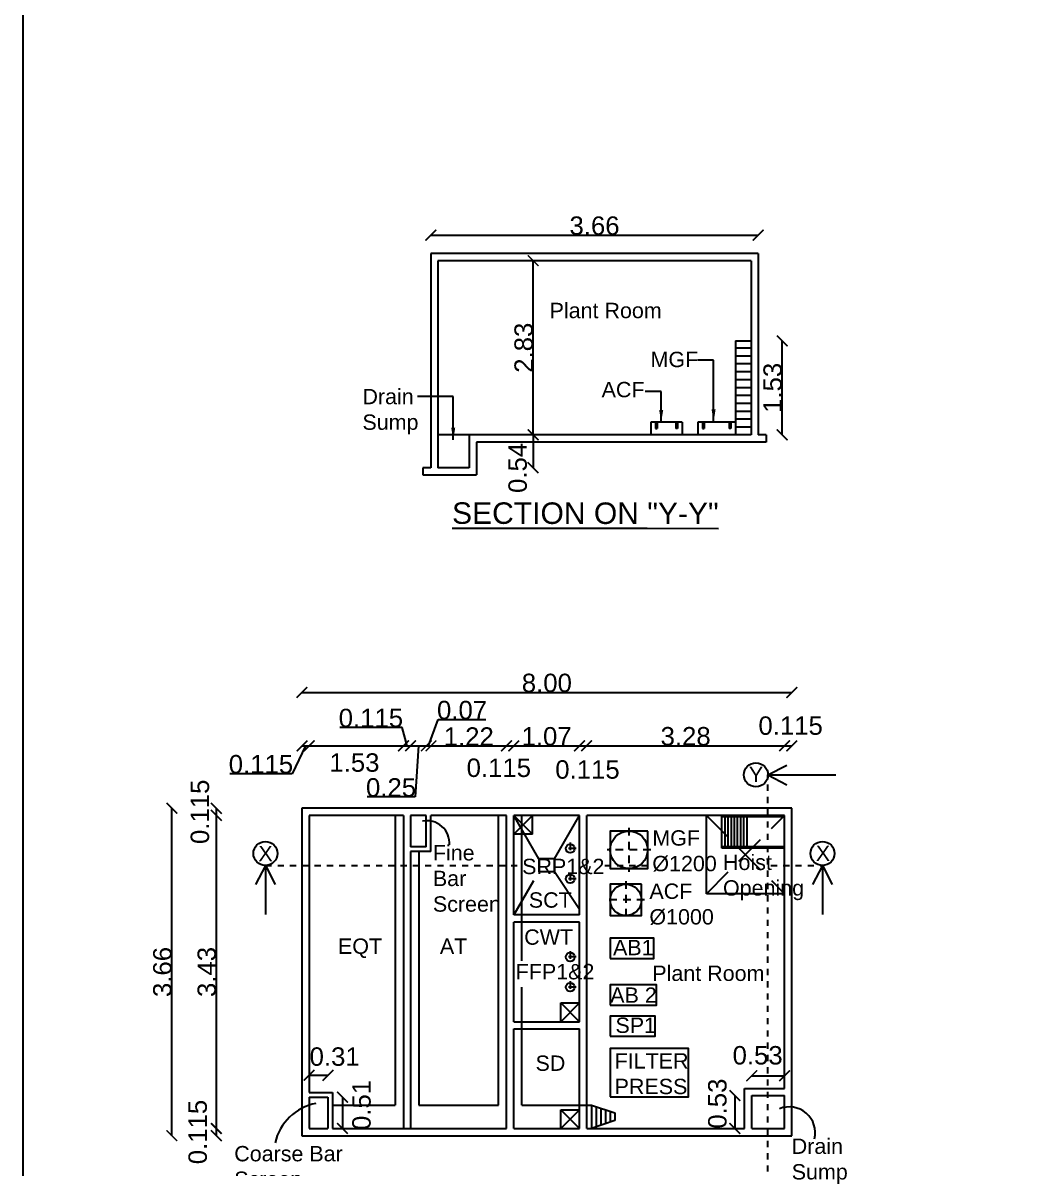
# Model space of a CAD drawing. Header units: metres. Extents: x 145568 to 146222, y 212280 to 212437.
# Drawn here: x 145953.34 to 145969.62, y 212365.15 to 212383.79 of the extents above; entities that cross this region are included whole.
import ezdxf

# ---------------------------------------------------------------- set-up
doc = ezdxf.new("R2010")
doc.units = ezdxf.units.M
doc.linetypes.add('HIDDEN', pattern=[0.375, 0.25, -0.125])
doc.linetypes.add('HIDDENX2', pattern=[0.75, 0.5, -0.25])
doc.styles.get("Standard").update_dxf_attribs({"font": 'arial.ttf'})
doc.dimstyles.new('Scale-100 Metre', dxfattribs={"dimtxt": 0.3, "dimasz": 0.175, "dimexe": 0.125, "dimexo": 0.0625, "dimgap": 0, "dimtad": 1, "dimzin": 3, "dimdsep": 46, "dimtxsty": 'Standard', "dimblk": 'ARCHTICK', "dimcen": -0.09, "dimse1": 1, "dimse2": 1, "dimclrd": 3, "dimclrt": 7, "dimadec": 0, "dimazin": 0, "dimtfac": 0.65, "dimtofl": 0, "dimtmove": 0, "dimatfit": 3, "dimfxl": 0, "dimtzin": 0, "dimlwd": -1, "dimarcsym": 0})

# ---------------------------------------------------------------- blocks, each defined once
blk = doc.blocks.new('_ArchTick')
at = {"color": 0, "linetype": 'ByBlock', "const_width": 0.15}
blk.add_lwpolyline([(-0.5, -0.5), (0.5, 0.5)], dxfattribs=at)
blk = doc.blocks.new('*D112')
at = {"color": 3, "linetype": 'Continuous'}
blk.add_line((145965.697, 212377.082), (145965.697, 212378.61), dxfattribs=at)
at = {"layer": 'Defpoints', "color": 0, "linetype": 'Continuous'}
for p in [(145965.062, 212378.61, -0.047), (145965.697, 212378.61), (145965.036, 212377.082, -0.047)]:
    blk.add_point(p, dxfattribs=at)
at = {"color": 3, "linetype": 'Continuous', "xscale": 0.175, "yscale": 0.175, "zscale": 0.175}
for p, rotation in [((145965.697, 212378.61), 90), ((145965.697, 212377.082), 270)]:
    blk.add_blockref('_ArchTick', p, dxfattribs=dict(at, rotation=rotation))
at = {"color": 7, "linetype": 'Continuous', "insert": (145965.543, 212377.846), "char_height": 0.3, "attachment_point": 5, "rotation": 90}
blk.add_mtext('1.53', dxfattribs=at)
blk = doc.blocks.new('*D113')
at = {"color": 3, "linetype": 'Continuous'}
blk.add_line((145961.641, 212377.082), (145961.641, 212376.547), dxfattribs=at)
at = {"layer": 'Defpoints', "color": 0, "linetype": 'Continuous'}
for p in [(145960.758, 212377.082), (145960.094, 212376.547), (145961.641, 212376.547)]:
    blk.add_point(p, dxfattribs=at)
at = {"color": 3, "linetype": 'Continuous', "xscale": 0.175, "yscale": 0.175, "zscale": 0.175}
for p, rotation in [((145961.641, 212377.082), 90), ((145961.641, 212376.547), 270)]:
    blk.add_blockref('_ArchTick', p, dxfattribs=dict(at, rotation=rotation))
at = {"color": 7, "linetype": 'Continuous', "insert": (145961.392, 212376.543), "char_height": 0.3, "attachment_point": 5, "rotation": 90}
blk.add_mtext('0.54', dxfattribs=at)
blk = doc.blocks.new('*D114')
at = {"color": 3, "linetype": 'Continuous'}
blk.add_line((145961.643, 212377.082), (145961.643, 212379.916), dxfattribs=at)
at = {"layer": 'Defpoints', "color": 0, "linetype": 'Continuous'}
for p in [(145961.643, 212379.916), (145961.676, 212379.916), (145961.676, 212377.082)]:
    blk.add_point(p, dxfattribs=at)
at = {"color": 3, "linetype": 'Continuous', "xscale": 0.175, "yscale": 0.175, "zscale": 0.175}
for p, rotation in [((145961.643, 212379.916), 90), ((145961.643, 212377.082), 270)]:
    blk.add_blockref('_ArchTick', p, dxfattribs=dict(at, rotation=rotation))
at = {"color": 7, "linetype": 'Continuous', "insert": (145961.49, 212378.499), "char_height": 0.3, "attachment_point": 5, "rotation": 90}
blk.add_mtext('2.83', dxfattribs=at)
blk = doc.blocks.new('*D115')
at = {"color": 3, "linetype": 'Continuous'}
blk.add_line((145959.977, 212380.331), (145965.307, 212380.331), dxfattribs=at)
at = {"layer": 'Defpoints', "color": 0, "linetype": 'Continuous'}
for p in [(145965.307, 212380.331), (145959.977, 212380.033), (145965.307, 212380.033)]:
    blk.add_point(p, dxfattribs=at)
at = {"color": 3, "linetype": 'Continuous', "xscale": 0.175, "yscale": 0.175, "zscale": 0.175, "rotation": 180}
blk.add_blockref('_ArchTick', (145959.977, 212380.331), dxfattribs=at)
at = {"color": 3, "linetype": 'Continuous', "xscale": 0.175, "yscale": 0.175, "zscale": 0.175}
blk.add_blockref('_ArchTick', (145965.307, 212380.331), dxfattribs=at)
at = {"color": 7, "linetype": 'Continuous', "insert": (145962.642, 212380.484), "char_height": 0.3, "attachment_point": 5}
blk.add_mtext('3.66', dxfattribs=at)
blk = doc.blocks.new('*D116')
at = {"color": 3, "linetype": 'Continuous'}
for p, q in [((145957.939, 212372.019), (145957.719, 212371.565)), ((145957.881, 212372.019), (145957.997, 212372.019)), ((145957.719, 212371.565), (145956.705, 212371.565))]:
    blk.add_line(p, q, dxfattribs=at)
at = {"layer": 'Defpoints', "color": 0, "linetype": 'Continuous'}
for p in [(145957.997, 212372.019), (145957.881, 212371.003), (145957.997, 212370.886)]:
    blk.add_point(p, dxfattribs=at)
at = {"color": 3, "linetype": 'Continuous', "xscale": 0.175, "yscale": 0.175, "zscale": 0.175, "rotation": 180}
blk.add_blockref('_ArchTick', (145957.881, 212372.019), dxfattribs=at)
at = {"color": 3, "linetype": 'Continuous', "xscale": 0.175, "yscale": 0.175, "zscale": 0.175}
blk.add_blockref('_ArchTick', (145957.997, 212372.019), dxfattribs=at)
at = {"color": 7, "linetype": 'Continuous', "insert": (145957.212, 212371.718), "char_height": 0.3, "attachment_point": 5}
blk.add_mtext('0.115', dxfattribs=at)
blk = doc.blocks.new('*D117')
at = {"color": 3, "linetype": 'Continuous'}
blk.add_line((145957.997, 212372.019), (145959.532, 212372.019), dxfattribs=at)
at = {"layer": 'Defpoints', "color": 0, "linetype": 'Continuous'}
for p in [(145959.532, 212372.019), (145957.997, 212370.886), (145959.532, 212370.886)]:
    blk.add_point(p, dxfattribs=at)
at = {"color": 3, "linetype": 'Continuous', "xscale": 0.175, "yscale": 0.175, "zscale": 0.175, "rotation": 180}
blk.add_blockref('_ArchTick', (145957.997, 212372.019), dxfattribs=at)
at = {"color": 3, "linetype": 'Continuous', "xscale": 0.175, "yscale": 0.175, "zscale": 0.175}
blk.add_blockref('_ArchTick', (145959.532, 212372.019), dxfattribs=at)
at = {"color": 7, "linetype": 'Continuous', "insert": (145958.734, 212371.745), "char_height": 0.3, "attachment_point": 5}
blk.add_mtext('1.53', dxfattribs=at)
blk = doc.blocks.new('*D118')
at = {"color": 3, "linetype": 'Continuous'}
for p, q in [((145959.649, 212372.019), (145959.904, 212372.019)), ((145959.776, 212372.019), (145959.72, 212371.187)), ((145959.72, 212371.187), (145958.939, 212371.187))]:
    blk.add_line(p, q, dxfattribs=at)
at = {"layer": 'Defpoints', "color": 0, "linetype": 'Continuous'}
for p in [(145959.904, 212372.019), (145959.649, 212370.886), (145959.904, 212370.886)]:
    blk.add_point(p, dxfattribs=at)
at = {"color": 3, "linetype": 'Continuous', "xscale": 0.175, "yscale": 0.175, "zscale": 0.175, "rotation": 180}
blk.add_blockref('_ArchTick', (145959.649, 212372.019), dxfattribs=at)
at = {"color": 3, "linetype": 'Continuous', "xscale": 0.175, "yscale": 0.175, "zscale": 0.175}
blk.add_blockref('_ArchTick', (145959.904, 212372.019), dxfattribs=at)
at = {"color": 7, "linetype": 'Continuous', "insert": (145959.33, 212371.34), "char_height": 0.3, "attachment_point": 5}
blk.add_mtext('0.25', dxfattribs=at)
blk = doc.blocks.new('*D119')
at = {"color": 3, "linetype": 'Continuous'}
for p, q in [((145959.942, 212372.019), (145960.096, 212372.446)), ((145960.096, 212372.446), (145960.875, 212372.446)), ((145959.904, 212372.019), (145959.98, 212372.019))]:
    blk.add_line(p, q, dxfattribs=at)
at = {"layer": 'Defpoints', "color": 0, "linetype": 'Continuous'}
for p in [(145959.98, 212372.019), (145959.904, 212370.886), (145959.98, 212370.886)]:
    blk.add_point(p, dxfattribs=at)
at = {"color": 3, "linetype": 'Continuous', "xscale": 0.175, "yscale": 0.175, "zscale": 0.175, "rotation": 180}
blk.add_blockref('_ArchTick', (145959.904, 212372.019), dxfattribs=at)
at = {"color": 3, "linetype": 'Continuous', "xscale": 0.175, "yscale": 0.175, "zscale": 0.175}
blk.add_blockref('_ArchTick', (145959.98, 212372.019), dxfattribs=at)
at = {"color": 7, "linetype": 'Continuous', "insert": (145960.486, 212372.599), "char_height": 0.3, "attachment_point": 5}
blk.add_mtext('0.07', dxfattribs=at)
blk = doc.blocks.new('*D120')
at = {"color": 3, "linetype": 'Continuous'}
blk.add_line((145959.98, 212372.019), (145961.21, 212372.019), dxfattribs=at)
at = {"layer": 'Defpoints', "color": 0, "linetype": 'Continuous'}
for p in [(145961.21, 212372.019), (145959.98, 212370.886), (145961.21, 212370.886)]:
    blk.add_point(p, dxfattribs=at)
at = {"color": 3, "linetype": 'Continuous', "xscale": 0.175, "yscale": 0.175, "zscale": 0.175, "rotation": 180}
blk.add_blockref('_ArchTick', (145959.98, 212372.019), dxfattribs=at)
at = {"color": 3, "linetype": 'Continuous', "xscale": 0.175, "yscale": 0.175, "zscale": 0.175}
blk.add_blockref('_ArchTick', (145961.21, 212372.019), dxfattribs=at)
at = {"color": 7, "linetype": 'Continuous', "insert": (145960.595, 212372.17), "char_height": 0.3, "attachment_point": 5}
blk.add_mtext('1.22', dxfattribs=at)
blk = doc.blocks.new('*D121')
at = {"color": 3, "linetype": 'Continuous'}
blk.add_line((145961.21, 212372.019), (145961.326, 212372.019), dxfattribs=at)
at = {"layer": 'Defpoints', "color": 0, "linetype": 'Continuous'}
for p in [(145961.326, 212372.019), (145961.21, 212370.886), (145961.326, 212370.886)]:
    blk.add_point(p, dxfattribs=at)
at = {"color": 3, "linetype": 'Continuous', "xscale": 0.175, "yscale": 0.175, "zscale": 0.175, "rotation": 180}
blk.add_blockref('_ArchTick', (145961.21, 212372.019), dxfattribs=at)
at = {"color": 3, "linetype": 'Continuous', "xscale": 0.175, "yscale": 0.175, "zscale": 0.175}
blk.add_blockref('_ArchTick', (145961.326, 212372.019), dxfattribs=at)
at = {"color": 7, "linetype": 'Continuous', "insert": (145961.084, 212371.66), "char_height": 0.3, "attachment_point": 5}
blk.add_mtext('0.115', dxfattribs=at)
blk = doc.blocks.new('*D122')
at = {"color": 3, "linetype": 'Continuous'}
blk.add_line((145961.327, 212372.019), (145962.397, 212372.019), dxfattribs=at)
at = {"layer": 'Defpoints', "color": 0, "linetype": 'Continuous'}
for p in [(145962.397, 212372.019), (145961.327, 212370.886), (145962.397, 212370.886)]:
    blk.add_point(p, dxfattribs=at)
at = {"color": 3, "linetype": 'Continuous', "xscale": 0.175, "yscale": 0.175, "zscale": 0.175, "rotation": 180}
blk.add_blockref('_ArchTick', (145961.327, 212372.019), dxfattribs=at)
at = {"color": 3, "linetype": 'Continuous', "xscale": 0.175, "yscale": 0.175, "zscale": 0.175}
blk.add_blockref('_ArchTick', (145962.397, 212372.019), dxfattribs=at)
at = {"color": 7, "linetype": 'Continuous', "insert": (145961.862, 212372.172), "char_height": 0.3, "attachment_point": 5}
blk.add_mtext('1.07', dxfattribs=at)
blk = doc.blocks.new('*D123')
at = {"color": 3, "linetype": 'Continuous'}
blk.add_line((145962.397, 212372.019), (145962.513, 212372.019), dxfattribs=at)
at = {"layer": 'Defpoints', "color": 0, "linetype": 'Continuous'}
for p in [(145962.513, 212372.019), (145962.397, 212370.886), (145962.513, 212370.886)]:
    blk.add_point(p, dxfattribs=at)
at = {"color": 3, "linetype": 'Continuous', "xscale": 0.175, "yscale": 0.175, "zscale": 0.175, "rotation": 180}
blk.add_blockref('_ArchTick', (145962.397, 212372.019), dxfattribs=at)
at = {"color": 3, "linetype": 'Continuous', "xscale": 0.175, "yscale": 0.175, "zscale": 0.175}
blk.add_blockref('_ArchTick', (145962.513, 212372.019), dxfattribs=at)
at = {"color": 7, "linetype": 'Continuous', "insert": (145962.527, 212371.632), "char_height": 0.3, "attachment_point": 5}
blk.add_mtext('0.115', dxfattribs=at)
blk = doc.blocks.new('*D124')
at = {"color": 3, "linetype": 'Continuous'}
blk.add_line((145962.514, 212372.019), (145965.736, 212372.019), dxfattribs=at)
at = {"layer": 'Defpoints', "color": 0, "linetype": 'Continuous'}
for p in [(145965.736, 212372.019), (145962.514, 212370.886), (145965.736, 212370.886)]:
    blk.add_point(p, dxfattribs=at)
at = {"color": 3, "linetype": 'Continuous', "xscale": 0.175, "yscale": 0.175, "zscale": 0.175, "rotation": 180}
blk.add_blockref('_ArchTick', (145962.514, 212372.019), dxfattribs=at)
at = {"color": 3, "linetype": 'Continuous', "xscale": 0.175, "yscale": 0.175, "zscale": 0.175}
blk.add_blockref('_ArchTick', (145965.736, 212372.019), dxfattribs=at)
at = {"color": 7, "linetype": 'Continuous', "insert": (145964.125, 212372.173), "char_height": 0.3, "attachment_point": 5}
blk.add_mtext('3.28', dxfattribs=at)
blk = doc.blocks.new('*D125')
at = {"color": 3, "linetype": 'Continuous'}
blk.add_line((145965.736, 212372.019), (145965.852, 212372.019), dxfattribs=at)
at = {"layer": 'Defpoints', "color": 0, "linetype": 'Continuous'}
for p in [(145965.852, 212372.019), (145965.852, 212371.003), (145965.736, 212370.886)]:
    blk.add_point(p, dxfattribs=at)
at = {"color": 3, "linetype": 'Continuous', "xscale": 0.175, "yscale": 0.175, "zscale": 0.175, "rotation": 180}
blk.add_blockref('_ArchTick', (145965.736, 212372.019), dxfattribs=at)
at = {"color": 3, "linetype": 'Continuous', "xscale": 0.175, "yscale": 0.175, "zscale": 0.175}
blk.add_blockref('_ArchTick', (145965.852, 212372.019), dxfattribs=at)
at = {"color": 7, "linetype": 'Continuous', "insert": (145965.834, 212372.346), "char_height": 0.3, "attachment_point": 5}
blk.add_mtext('0.115', dxfattribs=at)
blk = doc.blocks.new('*D126')
at = {"color": 3, "linetype": 'Continuous'}
blk.add_line((145957.88, 212372.888), (145965.853, 212372.888), dxfattribs=at)
at = {"layer": 'Defpoints', "color": 0, "linetype": 'Continuous'}
for p in [(145965.853, 212372.888), (145957.88, 212371.003), (145965.853, 212371.003)]:
    blk.add_point(p, dxfattribs=at)
at = {"color": 3, "linetype": 'Continuous', "xscale": 0.175, "yscale": 0.175, "zscale": 0.175, "rotation": 180}
blk.add_blockref('_ArchTick', (145957.88, 212372.888), dxfattribs=at)
at = {"color": 3, "linetype": 'Continuous', "xscale": 0.175, "yscale": 0.175, "zscale": 0.175}
blk.add_blockref('_ArchTick', (145965.853, 212372.888), dxfattribs=at)
at = {"color": 7, "linetype": 'Continuous', "insert": (145961.866, 212373.041), "char_height": 0.3, "attachment_point": 5}
blk.add_mtext('8.00', dxfattribs=at)
blk = doc.blocks.new('*D127')
at = {"color": 3, "linetype": 'Continuous'}
blk.add_line((145956.486, 212371.003), (145956.486, 212370.888), dxfattribs=at)
at = {"layer": 'Defpoints', "color": 0, "linetype": 'Continuous'}
for p in [(145957.88, 212371.003), (145956.486, 212370.888), (145957.997, 212370.888)]:
    blk.add_point(p, dxfattribs=at)
at = {"color": 3, "linetype": 'Continuous', "xscale": 0.175, "yscale": 0.175, "zscale": 0.175}
for p, rotation in [((145956.486, 212371.003), 90), ((145956.486, 212370.888), 270)]:
    blk.add_blockref('_ArchTick', p, dxfattribs=dict(at, rotation=rotation))
at = {"color": 7, "linetype": 'Continuous', "insert": (145956.22, 212370.945), "char_height": 0.3, "attachment_point": 5, "rotation": 90}
blk.add_mtext('0.115', dxfattribs=at)
blk = doc.blocks.new('*D129')
at = {"color": 3, "linetype": 'Continuous'}
blk.add_line((145965.201, 212366.649), (145965.736, 212366.649), dxfattribs=at)
at = {"layer": 'Defpoints', "color": 0, "linetype": 'Continuous'}
for p in [(145965.736, 212366.649), (145965.201, 212366.326), (145965.736, 212366.326)]:
    blk.add_point(p, dxfattribs=at)
at = {"color": 3, "linetype": 'Continuous', "xscale": 0.175, "yscale": 0.175, "zscale": 0.175, "rotation": 180}
blk.add_blockref('_ArchTick', (145965.201, 212366.649), dxfattribs=at)
at = {"color": 3, "linetype": 'Continuous', "xscale": 0.175, "yscale": 0.175, "zscale": 0.175}
blk.add_blockref('_ArchTick', (145965.736, 212366.649), dxfattribs=at)
at = {"color": 7, "linetype": 'Continuous', "insert": (145965.297, 212366.98), "char_height": 0.3, "attachment_point": 5}
blk.add_mtext('0.53', dxfattribs=at)
blk = doc.blocks.new('*D130')
at = {"color": 3, "linetype": 'Continuous'}
blk.add_line((145964.926, 212366.326), (145964.926, 212365.791), dxfattribs=at)
at = {"layer": 'Defpoints', "color": 0, "linetype": 'Continuous'}
for p in [(145965.201, 212366.326), (145964.926, 212365.791), (145965.201, 212365.791)]:
    blk.add_point(p, dxfattribs=at)
at = {"color": 3, "linetype": 'Continuous', "xscale": 0.175, "yscale": 0.175, "zscale": 0.175}
for p, rotation in [((145964.926, 212366.326), 90), ((145964.926, 212365.791), 270)]:
    blk.add_blockref('_ArchTick', p, dxfattribs=dict(at, rotation=rotation))
at = {"color": 7, "linetype": 'Continuous', "insert": (145964.643, 212366.195), "char_height": 0.3, "attachment_point": 5, "rotation": 90}
blk.add_mtext('0.53', dxfattribs=at)
blk = doc.blocks.new('*D131')
at = {"color": 3, "linetype": 'Continuous'}
blk.add_line((145957.997, 212366.657), (145958.303, 212366.657), dxfattribs=at)
at = {"layer": 'Defpoints', "color": 0, "linetype": 'Continuous'}
for p in [(145958.303, 212366.657), (145957.997, 212366.3), (145958.303, 212366.3)]:
    blk.add_point(p, dxfattribs=at)
at = {"color": 3, "linetype": 'Continuous', "xscale": 0.175, "yscale": 0.175, "zscale": 0.175, "rotation": 180}
blk.add_blockref('_ArchTick', (145957.997, 212366.657), dxfattribs=at)
at = {"color": 3, "linetype": 'Continuous', "xscale": 0.175, "yscale": 0.175, "zscale": 0.175}
blk.add_blockref('_ArchTick', (145958.303, 212366.657), dxfattribs=at)
at = {"color": 7, "linetype": 'Continuous', "insert": (145958.412, 212366.959), "char_height": 0.3, "attachment_point": 5}
blk.add_mtext('0.31', dxfattribs=at)
blk = doc.blocks.new('*D132')
at = {"color": 3, "linetype": 'Continuous'}
blk.add_line((145958.538, 212366.3), (145958.538, 212365.791), dxfattribs=at)
at = {"layer": 'Defpoints', "color": 0, "linetype": 'Continuous'}
for p in [(145958.303, 212366.3), (145958.303, 212365.791), (145958.538, 212365.791)]:
    blk.add_point(p, dxfattribs=at)
at = {"color": 3, "linetype": 'Continuous', "xscale": 0.175, "yscale": 0.175, "zscale": 0.175}
for p, rotation in [((145958.538, 212366.3), 90), ((145958.538, 212365.791), 270)]:
    blk.add_blockref('_ArchTick', p, dxfattribs=dict(at, rotation=rotation))
at = {"color": 7, "linetype": 'Continuous', "insert": (145958.85, 212366.173), "char_height": 0.3, "attachment_point": 5, "rotation": 90}
blk.add_mtext('0.51', dxfattribs=at)
blk = doc.blocks.new('*D104')
at = {"color": 3, "linetype": 'Continuous'}
blk.add_line((145956.486, 212365.789), (145956.486, 212365.673), dxfattribs=at)
at = {"layer": 'Defpoints', "color": 0, "linetype": 'Continuous'}
for p in [(145957.997, 212365.789), (145956.486, 212365.673), (145957.88, 212365.673)]:
    blk.add_point(p, dxfattribs=at)
at = {"color": 3, "linetype": 'Continuous', "xscale": 0.175, "yscale": 0.175, "zscale": 0.175}
for p, rotation in [((145956.486, 212365.789), 90), ((145956.486, 212365.673), 270)]:
    blk.add_blockref('_ArchTick', p, dxfattribs=dict(at, rotation=rotation))
at = {"color": 7, "linetype": 'Continuous', "insert": (145956.184, 212365.733), "char_height": 0.3, "attachment_point": 5, "rotation": 90}
blk.add_mtext('0.115', dxfattribs=at)
blk = doc.blocks.new('*D105')
at = {"color": 3, "linetype": 'Continuous'}
blk.add_line((145956.486, 212370.886), (145956.486, 212365.791), dxfattribs=at)
at = {"layer": 'Defpoints', "color": 0, "linetype": 'Continuous'}
for p in [(145957.997, 212370.886), (145956.486, 212365.791), (145957.997, 212365.791)]:
    blk.add_point(p, dxfattribs=at)
at = {"color": 3, "linetype": 'Continuous', "xscale": 0.175, "yscale": 0.175, "zscale": 0.175}
for p, rotation in [((145956.486, 212370.886), 90), ((145956.486, 212365.791), 270)]:
    blk.add_blockref('_ArchTick', p, dxfattribs=dict(at, rotation=rotation))
at = {"color": 7, "linetype": 'Continuous', "insert": (145956.332, 212368.338), "char_height": 0.3, "attachment_point": 5, "rotation": 90}
blk.add_mtext('3.43', dxfattribs=at)
blk = doc.blocks.new('*D106')
at = {"color": 3, "linetype": 'Continuous'}
blk.add_line((145955.762, 212365.673), (145955.762, 212371.003), dxfattribs=at)
at = {"layer": 'Defpoints', "color": 0, "linetype": 'Continuous'}
for p in [(145955.762, 212371.003), (145957.88, 212371.003), (145957.88, 212365.673)]:
    blk.add_point(p, dxfattribs=at)
at = {"color": 3, "linetype": 'Continuous', "xscale": 0.175, "yscale": 0.175, "zscale": 0.175}
for p, rotation in [((145955.762, 212371.003), 90), ((145955.762, 212365.673), 270)]:
    blk.add_blockref('_ArchTick', p, dxfattribs=dict(at, rotation=rotation))
at = {"color": 7, "linetype": 'Continuous', "insert": (145955.609, 212368.338), "char_height": 0.3, "attachment_point": 5, "rotation": 90}
blk.add_mtext('3.66', dxfattribs=at)
blk = doc.blocks.new('*D107')
at = {"color": 3, "linetype": 'Continuous'}
for p, q in [((145959.509, 212372.317), (145958.494, 212372.317)), ((145959.59, 212372.019), (145959.509, 212372.317)), ((145959.532, 212372.019), (145959.648, 212372.019))]:
    blk.add_line(p, q, dxfattribs=at)
at = {"layer": 'Defpoints', "color": 0, "linetype": 'Continuous'}
for p in [(145959.648, 212372.019), (145959.532, 212370.886), (145959.648, 212370.886)]:
    blk.add_point(p, dxfattribs=at)
at = {"color": 3, "linetype": 'Continuous', "xscale": 0.175, "yscale": 0.175, "zscale": 0.175, "rotation": 180}
blk.add_blockref('_ArchTick', (145959.532, 212372.019), dxfattribs=at)
at = {"color": 3, "linetype": 'Continuous', "xscale": 0.175, "yscale": 0.175, "zscale": 0.175}
blk.add_blockref('_ArchTick', (145959.648, 212372.019), dxfattribs=at)
at = {"color": 7, "linetype": 'Continuous', "insert": (145959.002, 212372.47), "char_height": 0.3, "attachment_point": 5}
blk.add_mtext('0.115', dxfattribs=at)

msp = doc.modelspace()

# ---------------------------------------------------------------- linework, layer by layer
for p, q in [((145959.9769, 212380.0333, -0.1413), (145959.9769, 212376.5465, -0.1413)), ((145965.3068, 212380.0333, -0.1413), (145959.9769, 212380.0333, -0.1413)), ((145960.0941, 212379.9161, -0.1413), (145960.0941, 212376.5465, -0.1413)), ((145965.1896, 212379.9161, -0.1413), (145960.0941, 212379.9161, -0.1413)), ((145965.1896, 212379.9161, -0.1413), (145965.1896, 212377.0817, -0.1413)), ((145965.3068, 212380.0333, -0.1413), (145965.3068, 212377.0817, -0.1413)), ((145960.6036, 212377.0817, -0.1413), (145960.6036, 212376.5465, -0.1413)), ((145965.1896, 212377.0817, -0.1413), (145960.6036, 212377.0817, -0.1413)), ((145965.4342, 212377.0817, -0.1413), (145965.3068, 212377.0817, -0.1413)), ((145965.4342, 212377.0817, -0.1413), (145965.4342, 212376.9645, -0.1413)), ((145960.7208, 212376.9645, -0.1413), (145960.7208, 212376.4293, -0.1413)), ((145965.4342, 212376.9645, -0.1413), (145960.7208, 212376.9645, -0.1413)), ((145959.8495, 212376.5465, -0.1413), (145959.8495, 212376.4293, -0.1413)), ((145959.9769, 212376.5465, -0.1413), (145959.8495, 212376.5465, -0.1413)), ((145960.6036, 212376.5465, -0.1413), (145960.0941, 212376.5465, -0.1413)), ((145959.8495, 212376.4293, -0.1413), (145960.7208, 212376.4293, -0.1413)), ((145957.8795, 212371.0033, -0.0942), (145957.8795, 212365.6734, -0.0942)), ((145965.8531, 212371.0033, -0.0942), (145957.8795, 212371.0033, -0.0942)), ((145965.8531, 212365.6734, -0.0942), (145965.8531, 212371.0033, -0.0942)), ((145957.9967, 212370.8861, -0.0942), (145957.9967, 212366.3766, -0.0942)), ((145959.5318, 212370.8861, -0.0942), (145957.9967, 212370.8861, -0.0942)), ((145959.5318, 212370.8861, -0.0942), (145959.5318, 212365.7906, -0.0942)), ((145959.9037, 212370.8861, -0.0942), (145959.649, 212370.8861, -0.0942)), ((145959.649, 212370.8861, -0.0942), (145959.649, 212370.3766, -0.0942)), ((145959.9037, 212370.3766, -0.0942), (145959.9037, 212370.8861, -0.0942)), ((145959.9802, 212370.3002, -0.0942), (145959.9802, 212370.8861, -0.0942)), ((145961.2096, 212370.8861, -0.0942), (145959.9802, 212370.8861, -0.0942)), ((145961.2096, 212365.7906, -0.0942), (145961.2096, 212370.8861, -0.0942)), ((145962.397, 212370.8861, -0.0942), (145961.3268, 212370.8861, -0.0942)), ((145961.3268, 212369.2658, -0.0942), (145961.3268, 212370.8861, -0.0942)), ((145962.397, 212369.2658, -0.0942), (145962.397, 212370.8861, -0.0942)), ((145965.7359, 212370.8861, -0.0942), (145962.5142, 212370.8861, -0.0942)), ((145962.5142, 212365.7906, -0.0942), (145962.5142, 212370.8861, -0.0942)), ((145965.7359, 212366.4429, -0.0942), (145965.7359, 212370.8861, -0.0942)), ((145959.649, 212370.3002, -0.0942), (145959.649, 212365.7906, -0.0942)), ((145962.397, 212369.2658, -0.0942), (145961.3268, 212369.2658, -0.0942)), ((145962.397, 212369.1486, -0.0942), (145961.3268, 212369.1486, -0.0942)), ((145961.3268, 212367.5282, -0.0942), (145961.3268, 212369.1486, -0.0942)), ((145962.397, 212367.5282, -0.0942), (145962.397, 212369.1486, -0.0942)), ((145961.3268, 212367.5282, -0.0942), (145962.397, 212367.5282, -0.0942)), ((145961.3268, 212367.411, -0.0942), (145962.397, 212367.411, -0.0942)), ((145961.3268, 212365.7906, -0.0942), (145961.3268, 212367.411, -0.0942)), ((145962.397, 212365.7906, -0.0942), (145962.397, 212367.411, -0.0942)), ((145965.0836, 212366.4429, -0.0942), (145965.7359, 212366.4429, -0.0942)), ((145965.0836, 212365.7906, -0.0942), (145965.0836, 212366.4429, -0.0942)), ((145957.9967, 212366.3766, -0.0942), (145958.379, 212366.3766, -0.0942)), ((145957.9967, 212366.3002, -0.0942), (145957.9967, 212365.7906, -0.0942)), ((145957.9967, 212366.3002, -0.0942), (145958.3026, 212366.3002, -0.0942)), ((145958.3026, 212366.3002, -0.0942), (145958.3026, 212365.7906, -0.0942)), ((145958.379, 212366.3766, -0.0942), (145958.379, 212365.7906, -0.0942)), ((145965.2008, 212366.3257, -0.0942), (145965.7359, 212366.3257, -0.0942)), ((145965.2008, 212365.7906, -0.0942), (145965.2008, 212366.3257, -0.0942)), ((145965.7359, 212365.7906, -0.0942), (145965.7359, 212366.3257, -0.0942)), ((145957.9967, 212365.7906, -0.0942), (145958.3026, 212365.7906, -0.0942)), ((145958.379, 212365.7906, -0.0942), (145961.2096, 212365.7906, -0.0942)), ((145961.3268, 212365.7906, -0.0942), (145962.397, 212365.7906, -0.0942)), ((145962.5142, 212365.7906, -0.0942), (145965.0836, 212365.7906, -0.0942)), ((145965.2008, 212365.7906, -0.0942), (145965.7359, 212365.7906, -0.0942)), ((145957.8795, 212365.6734, -0.0942), (145965.8531, 212365.6734, -0.0942))]:
    msp.add_line(p, q)
at = {"color": 5, "linetype": 'ByBlock'}
for p, q in [((145964.9348, 212378.6103, -0.1413), (145964.9348, 212377.0817, -0.1413)), ((145964.9348, 212378.6103, -0.1413), (145965.1896, 212378.6103, -0.1413)), ((145964.9348, 212378.4969, -0.1413), (145965.1896, 212378.4969, -0.1413)), ((145964.9348, 212378.3683, -0.1413), (145965.1896, 212378.3683, -0.1413)), ((145964.9348, 212378.2396, -0.1413), (145965.1896, 212378.2396, -0.1413)), ((145964.9348, 212378.111, -0.1413), (145965.1896, 212378.111, -0.1413)), ((145964.9348, 212377.9823, -0.1413), (145965.1896, 212377.9823, -0.1413)), ((145964.9348, 212377.8536, -0.1413), (145965.1896, 212377.8536, -0.1413)), ((145964.9348, 212377.725, -0.1413), (145965.1896, 212377.725, -0.1413)), ((145964.9348, 212377.5963, -0.1413), (145965.1896, 212377.5963, -0.1413)), ((145964.9348, 212377.4676, -0.1413), (145965.1896, 212377.4676, -0.1413)), ((145964.0686, 212377.2855, -0.1413), (145963.559, 212377.2855, -0.1413)), ((145963.559, 212377.2855, -0.1413), (145963.559, 212377.0817, -0.1413)), ((145964.0686, 212377.2855, -0.1413), (145964.0686, 212377.0817, -0.1413)), ((145964.9348, 212377.2855, -0.1413), (145964.3234, 212377.2855, -0.1413)), ((145964.3234, 212377.2855, -0.1413), (145964.3234, 212377.0817, -0.1413)), ((145964.9348, 212377.339, -0.1413), (145965.1896, 212377.339, -0.1413)), ((145964.9348, 212377.2103, -0.1413), (145965.1896, 212377.2103, -0.1413))]:
    msp.add_line(p, q, dxfattribs=at)
at = {"color": 5}
for p, q in [((145963.6355, 212377.2855, -0.1413), (145963.6355, 212377.1836, -0.1413)), ((145963.661, 212377.2855, -0.1413), (145963.661, 212377.1836, -0.1413)), ((145963.9667, 212377.2855, -0.1413), (145963.9667, 212377.1836, -0.1413)), ((145963.9922, 212377.2855, -0.1413), (145963.9922, 212377.1836, -0.1413)), ((145964.3998, 212377.2855, -0.1413), (145964.3998, 212377.1836, -0.1413)), ((145964.4253, 212377.2855, -0.1413), (145964.4253, 212377.1836, -0.1413)), ((145964.8329, 212377.2855, -0.1413), (145964.8329, 212377.1836, -0.1413)), ((145964.8584, 212377.2855, -0.1413), (145964.8584, 212377.1836, -0.1413)), ((145960.6036, 212377.0817, -0.1413), (145960.0941, 212377.0817, -0.1413)), ((145963.6355, 212377.1836, -0.1413), (145963.661, 212377.1836, -0.1413)), ((145963.9922, 212377.1836, -0.1413), (145963.9667, 212377.1836, -0.1413)), ((145964.3998, 212377.1836, -0.1413), (145964.4253, 212377.1836, -0.1413)), ((145964.8584, 212377.1836, -0.1413), (145964.8329, 212377.1836, -0.1413)), ((145959.3993, 212370.8861, -0.0942), (145959.3993, 212366.1728, -0.0942)), ((145961.0771, 212366.1728, -0.0942), (145961.0771, 212370.8861, -0.0942)), ((145961.6325, 212370.5804, -0.0942), (145961.3268, 212370.8861, -0.0942)), ((145961.7344, 212370.1779, -0.0942), (145961.3268, 212370.8861, -0.0942)), ((145961.6325, 212370.8861, -0.0942), (145961.3268, 212370.5804, -0.0942)), ((145961.4593, 212368.5196, -0.0942), (145961.4593, 212370.8861, -0.0942)), ((145961.6325, 212370.5804, -0.0942), (145961.6325, 212370.8861, -0.0942)), ((145961.9893, 212370.1779, -0.0942), (145962.397, 212370.8861, -0.0942)), ((145964.462, 212369.6123, -0.0942), (145964.462, 212370.8861, -0.0942)), ((145964.7168, 212370.3511, -0.0942), (145964.7168, 212370.8861, -0.0942)), ((145965.7359, 212370.8607, -0.0942), (145964.7168, 212370.8607, -0.0942)), ((145964.7677, 212370.3766, -0.0942), (145964.7677, 212370.8607, -0.0942)), ((145964.8187, 212370.3766, -0.0942), (145964.8187, 212370.8607, -0.0942)), ((145964.8696, 212370.3766, -0.0942), (145964.8696, 212370.8607, -0.0942)), ((145964.9206, 212370.3766, -0.0942), (145964.9206, 212370.8607, -0.0942)), ((145964.9715, 212370.3766, -0.0942), (145964.9715, 212370.8607, -0.0942)), ((145965.0225, 212370.3766, -0.0942), (145965.0225, 212370.8607, -0.0942)), ((145965.0734, 212370.3766, -0.0942), (145965.0734, 212370.8607, -0.0942)), ((145965.1244, 212370.3766, -0.0942), (145965.1244, 212370.8607, -0.0942)), ((145961.6325, 212370.5804, -0.0942), (145961.3268, 212370.5804, -0.0942)), ((145965.7359, 212370.3766, -0.0942), (145964.7168, 212370.3766, -0.0942)), ((145965.7359, 212370.3511, -0.0942), (145964.7168, 212370.3511, -0.0942)), ((145959.7815, 212370.3002, -0.0942), (145959.7815, 212366.1728, -0.0942)), ((145961.9893, 212369.974, -0.0942), (145962.397, 212369.3583, -0.0942)), ((145961.6465, 212369.8213, -0.0942), (145961.3268, 212369.2658, -0.0942)), ((145965.7359, 212369.6123, -0.0942), (145964.462, 212369.6123, -0.0942)), ((145961.4593, 212366.1728, -0.0942), (145961.4593, 212368.0929, -0.0942)), ((145962.0913, 212367.8339, -0.0942), (145962.397, 212367.8339, -0.0942)), ((145962.0913, 212367.5282, -0.0942), (145962.0913, 212367.8339, -0.0942)), ((145962.0913, 212367.8339, -0.0942), (145962.397, 212367.5282, -0.0942)), ((145962.0913, 212367.5282, -0.0942), (145962.397, 212367.8339, -0.0942)), ((145958.379, 212366.1728, -0.0942), (145959.3993, 212366.1728, -0.0942)), ((145959.7815, 212366.1728, -0.0942), (145961.0771, 212366.1728, -0.0942)), ((145961.4593, 212366.1728, -0.0942), (145962.5906, 212366.1728, -0.0942)), ((145962.0913, 212366.0963, -0.0942), (145962.397, 212366.0963, -0.0942)), ((145962.0913, 212365.7906, -0.0942), (145962.0913, 212366.0963, -0.0942)), ((145962.0913, 212366.0963, -0.0942), (145962.397, 212365.7906, -0.0942)), ((145962.0913, 212365.7906, -0.0942), (145962.397, 212366.0963, -0.0942)), ((145962.5906, 212366.1728, -0.0942), (145962.9728, 212366.0454, -0.0942)), ((145962.5906, 212366.1728, -0.0942), (145962.5906, 212365.7906, -0.0942)), ((145962.9728, 212365.918, -0.0942), (145962.5906, 212365.7906, -0.0942)), ((145962.9728, 212366.0454, -0.0942), (145962.9728, 212365.918, -0.0942))]:
    msp.add_line(p, q, dxfattribs=at)
at = {"color": 3, "linetype": 'ByBlock'}
for p, q in [((145965.4651, 212371.5469, -0.0942), (145965.7726, 212371.707, -0.0942)), ((145965.4651, 212371.5469, -0.0942), (145966.5708, 212371.5469, -0.0942)), ((145965.4651, 212371.5469, -0.0942), (145965.7726, 212371.3869, -0.0942)), ((145957.2851, 212370.0709, -0.0942), (145957.125, 212369.7635, -0.0942)), ((145957.2851, 212370.0709, -0.0942), (145957.2851, 212369.2729, -0.0942)), ((145957.2851, 212370.0709, -0.0942), (145957.4452, 212369.7635, -0.0942)), ((145966.3527, 212370.0709, -0.0942), (145966.1926, 212369.7635, -0.0942)), ((145966.3527, 212370.0709, -0.0942), (145966.3527, 212369.2729, -0.0942)), ((145966.3527, 212370.0709, -0.0942), (145966.5127, 212369.7635, -0.0942))]:
    msp.add_line(p, q, dxfattribs=at)
at = {"color": 3, "linetype": 'HIDDEN', "ltscale": 0.0025}
for p, q in [((145965.4651, 212364.6878, -0.0942), (145965.4651, 212371.5469, -0.0942)), ((145957.2851, 212370.0709, -0.0942), (145961.3808, 212370.0709, -0.0942)), ((145962.8084, 212370.0709, -0.0942), (145963.5001, 212370.0709, -0.0942)), ((145965.5136, 212370.0709, -0.0942), (145966.3527, 212370.0709, -0.0942))]:
    msp.add_line(p, q, dxfattribs=at)
at = {"color": 8, "linetype": 'HIDDENX2'}
for p, q in [((145964.462, 212369.6123, -0.0942), (145965.7359, 212370.8861, -0.0942)), ((145964.462, 212370.8861, -0.0942), (145965.7359, 212369.6123, -0.0942))]:
    msp.add_line(p, q, dxfattribs=at)
at = {"color": 8, "linetype": 'HIDDENX2', "ltscale": 0.25}
for p, q in [((145963.2021, 212370.6823, -0.0942), (145963.2021, 212369.9689, -0.0942)), ((145962.3437, 212370.3466, -0.0942), (145962.15, 212370.3466, -0.0942)), ((145962.2468, 212370.4434, -0.0942), (145962.2468, 212370.2497, -0.0942)), ((145963.5588, 212370.3256, -0.0942), (145962.8454, 212370.3256, -0.0942)), ((145962.3437, 212369.8558, -0.0942), (145962.15, 212369.8558, -0.0942)), ((145962.2468, 212369.9526, -0.0942), (145962.2468, 212369.7589, -0.0942)), ((145963.1511, 212369.8161, -0.0942), (145963.1511, 212369.2046, -0.0942)), ((145963.4569, 212369.5103, -0.0942), (145962.8454, 212369.5103, -0.0942)), ((145962.2468, 212368.679, -0.0942), (145962.2468, 212368.4853, -0.0942)), ((145962.3437, 212368.5822, -0.0942), (145962.15, 212368.5822, -0.0942)), ((145962.2468, 212368.1882, -0.0942), (145962.2468, 212367.9945, -0.0942)), ((145962.3437, 212368.0914, -0.0942), (145962.15, 212368.0914, -0.0942))]:
    msp.add_line(p, q, dxfattribs=at)
at = {"color": 8}
for p, q in [((145962.6671, 212366.1473, -0.0942), (145962.6671, 212365.8161, -0.0942)), ((145962.7435, 212366.1218, -0.0942), (145962.7435, 212365.8416, -0.0942)), ((145962.8199, 212366.0963, -0.0942), (145962.8199, 212365.867, -0.0942)), ((145962.8964, 212366.0709, -0.0942), (145962.8964, 212365.8925, -0.0942))]:
    msp.add_line(p, q, dxfattribs=at)
at = {"color": 0, "elevation": -0.0942}
msp.add_lwpolyline([(145953.3375, 212409.313), (145953.3375, 212350.294), (146036.7987, 212350.294), (146036.7987, 212409.313)], close=True, dxfattribs=at)
at = {"color": 5, "elevation": -0.0471}
for points in [[(145963.5078, 212370.6314), (145962.8964, 212370.6314), (145962.8964, 212370.0199), (145963.5078, 212370.0199)], [(145961.9893, 212370.1779), (145961.7344, 212370.1779), (145961.7344, 212369.974), (145961.9893, 212369.974)], [(145963.4059, 212369.7651), (145962.8964, 212369.7651), (145962.8964, 212369.2556), (145963.4059, 212369.2556)], [(145962.8964, 212368.5588), (145963.6074, 212368.5588), (145963.6074, 212368.8863), (145962.8964, 212368.8863)], [(145962.8964, 212367.799), (145963.6522, 212367.799), (145963.6522, 212368.1266), (145962.8964, 212368.1266)], [(145962.8964, 212367.2913), (145963.6307, 212367.2913), (145963.6307, 212367.6189), (145962.8964, 212367.6189)], [(145962.8964, 212366.3055), (145964.1743, 212366.3055), (145964.1743, 212367.0917), (145962.8964, 212367.0917)]]:
    msp.add_lwpolyline(points, close=True, dxfattribs=at)
at = {"elevation": -0.0471}
for points in [[(145959.9037, 212370.3766), (145959.649, 212370.3766)], [(145959.9802, 212370.3002), (145959.649, 212370.3002)]]:
    msp.add_lwpolyline(points, dxfattribs=at)
at = {"color": 3, "linetype": 'ByBlock'}
for centre in [(145965.2693, 212371.5469, -0.0942), (145957.2851, 212370.2668, -0.0942), (145966.3527, 212370.2668, -0.0942)]:
    msp.add_circle(centre, 0.1959, dxfattribs=at)
at = {"color": 5}
for centre, radius in [((145963.2021, 212370.3256, -0.0942), 0.3057), ((145962.2468, 212370.3466, -0.0942), 0.0713), ((145962.2468, 212369.8558, -0.0942), 0.0713), ((145963.1511, 212369.5103, -0.0942), 0.2548), ((145962.2468, 212368.5822, -0.0942), 0.0713), ((145962.2468, 212368.0914, -0.0942), 0.0713)]:
    msp.add_circle(centre, radius, dxfattribs=at)
at = {"color": 3, "linetype": 'ByBlock'}
for centre, radius, start, end in [((145959.9157, 212370.4348, -0.0942), 0.3647, 355.40095, 101.56928), ((145958.2731, 212365.3622, -0.0942), 0.8542, 101.30815, 166.85906), ((145965.8129, 212365.7202, -0.0942), 0.4221, 346.52853, 112.13877)]:
    msp.add_arc(centre, radius, start, end, dxfattribs=at)

# ---------------------------------------------------------------- texts
at = {"color": 7, "linetype": 'ByBlock', "char_height": 0.25, "attachment_point": 1}
for s, insert, width in [('Plant Room', (145961.9109, 212379.2302, -0.1413), 1.813994), ('MGF', (145963.5535, 212378.4333, -0.1413), 0.697082), ('Drain Sump', (145958.8642, 212377.8295, -0.1413), 0.932387), ('ACF', (145962.7575, 212377.9427, -0.1413), 0.697082), ('MGF\\P%%C1200', (145963.5834, 212370.6445, -0.0942), 0.703471), ('Fine Bar Screen', (145960.011, 212370.403, -0.0942), 1.187001), ('SRP1&2', (145961.4642, 212370.1811, -0.0942), 0.515717), ('Hoist Opening', (145964.7332, 212370.2477, -0.0942), 0.697082), ('SCT', (145961.5725, 212369.6347, -0.0942), 0.697082), ('ACF\\P%%C1000', (145963.5354, 212369.7779, -0.0942), 0.703471), ('EQT', (145958.466, 212368.8831, -0.0942), 0.697082), ('AT', (145960.1249, 212368.8831, -0.0942), 0.451275), ('CWT', (145961.4972, 212369.0312, -0.0942), 0.697082), ('AB1', (145962.9436, 212368.861, -0.0942), 0.638888), ('FFP1&2', (145961.3591, 212368.4681, -0.0942), 0.515717), ('{\\W0.563823; }Plant Room', (145963.5283, 212368.4419, -0.0942), 1.884657), ('AB 2', (145962.8978, 212368.0863, -0.0942), 0.860889), ('SP1', (145962.9829, 212367.596, -0.0942), 0.548951), ('FILTER PRESS', (145962.9693, 212367.0165, -0.0942), 0.896249), ('SD', (145961.6818, 212366.9786, -0.0942), 0.697082), ('Coarse Bar Screen', (145956.7779, 212365.5058, -0.0942), 1.922205), ('Drain Sump', (145965.852, 212365.6273, -0.0942), 0.697082)]:
    msp.add_mtext(s, dxfattribs=dict(at, insert=insert, width=width))
at = {"color": 7, "linetype": 'ByBlock', "insert": (145962.4929, 212375.9807, -0.1413), "char_height": 0.35, "width": 4.321201, "attachment_point": 2, "rotation": 359.95207}
msp.add_mtext('{\\L\\C1;SECTION ON "Y-Y"}', dxfattribs=at)
at = {"char_height": 0.25, "attachment_point": 8}
for s, insert, width in [('{\\C7;Y}', (145965.2711, 212371.428, -0.0942), 0.237165), ('{\\C7;X}', (145957.287, 212370.1405, -0.0942), 0.986242), ('{\\C7;X}', (145966.3602, 212370.1447, -0.0942), 0.19073)]:
    msp.add_mtext(s, dxfattribs=dict(at, insert=insert, width=width))

# ---------------------------------------------------------------- dimensions: what is measured, and where the dimension line sits
at = {"color": 2, "linetype": 'Continuous'}
for base, p1, p2, text, picture, middle in [((145965.3068, 212380.3312, -0.0942), (145959.9769, 212380.0333, -0.0942), (145965.3068, 212380.0333, -0.0942), '3.66', '*D115', (145962.6419, 212380.4845, -0.0942)), ((145965.8531, 212372.888, -0.0471), (145957.8795, 212371.0033, -0.0471), (145965.8531, 212371.0033, -0.0471), '8.00', '*D126', (145961.8663, 212373.0412, -0.0471)), ((145961.2096, 212372.0193, -0.0471), (145959.9802, 212370.8861, -0.0471), (145961.2096, 212370.8861, -0.0471), '1.22', '*D120', (145960.5949, 212372.1699, -0.0471)), ((145962.397, 212372.0193, -0.0471), (145961.3268, 212370.8861, -0.0471), (145962.397, 212370.8861, -0.0471), '1.07', '*D122', (145961.8619, 212372.1725, -0.0471)), ((145965.7359, 212372.0193, -0.0471), (145962.5142, 212370.8861, -0.0471), (145965.7359, 212370.8861, -0.0471), '3.28', '*D124', (145964.125, 212372.1726, -0.0471))]:
    dim = msp.add_linear_dim(base=base, p1=p1, p2=p2, text=text, dimstyle='Scale-100 Metre', override={"dimpost": '\\X'}, dxfattribs=at)
    dim.commit()
    dim.dimension.update_dxf_attribs({"geometry": picture, "text_midpoint": middle})
for base, p1, p2, picture, middle in [((145961.6433, 212379.9161, -0.0942), (145961.6755, 212377.0817, -0.0942), (145961.6755, 212379.9161, -0.0942), '*D114', (145961.4901, 212378.4989, -0.0942)), ((145965.6968, 212378.6103, -0.0942), (145965.0361, 212377.0817, -0.1413), (145965.0622, 212378.6103, -0.1413), '*D112', (145965.5435, 212377.846, -0.0942))]:
    dim = msp.add_linear_dim(base=base, p1=p1, p2=p2, angle=90, dimstyle='Scale-100 Metre', override={"dimdec": 2, "dimpost": '\\X'}, dxfattribs=at)
    dim.commit()
    dim.dimension.update_dxf_attribs({"geometry": picture, "text_midpoint": middle})
for base, p1, p2, override, picture, middle in [((145961.641, 212376.5465, -0.0942), (145960.7583, 212377.0817, -0.0942), (145960.0941, 212376.5465, -0.0942), {"dimdec": 2, "dimpost": '\\X', "dimtmove": 2}, '*D113', (145961.3925, 212376.5428, -0.0942)), ((145956.4856, 212370.8882, -0.0471), (145957.8795, 212371.0033, -0.0471), (145957.9967, 212370.8882, -0.0471), {"dimdec": 3, "dimpost": '\\X', "dimtmove": 2}, '*D127', (145956.2204, 212370.9447, -0.0471)), ((145956.4856, 212365.6734, -0.0471), (145957.9967, 212365.7886, -0.0471), (145957.8795, 212365.6734, -0.0471), {"dimdec": 3, "dimpost": '\\X', "dimtmove": 2}, '*D104', (145956.184, 212365.7325, -0.0471))]:
    dim = msp.add_linear_dim(base=base, p1=p1, p2=p2, angle=90, dimstyle='Scale-100 Metre', override=override, dxfattribs=at)
    dim.commit()
    dim.dimension.update_dxf_attribs({"geometry": picture, "text_midpoint": middle, "dimtype": 160})
for base, p1, p2, text, override, picture, middle in [((145959.9802, 212372.0193, -0.0471), (145959.9037, 212370.8861, -0.0471), (145959.9802, 212370.8861, -0.0471), '0.07', {"dimpost": '\\X', "dimtmove": 1}, '*D119', (145960.0959, 212372.4457, -0.0471)), ((145959.648, 212372.0193, -0.0471), (145959.5318, 212370.8861, -0.0471), (145959.648, 212370.8861, -0.0471), '0.115', {"dimpost": '\\X', "dimtmove": 1}, '*D107', (145959.509, 212372.3166, -0.0471)), ((145965.8521, 212372.0193, -0.0471), (145965.7359, 212370.8861, -0.0471), (145965.8521, 212371.0033, -0.0471), '0.115', {"dimpost": '\\X', "dimtmove": 2}, '*D125', (145965.8342, 212372.3458, -0.0471)), ((145957.9967, 212372.0193, -0.0471), (145957.8805, 212371.0033, -0.0471), (145957.9967, 212370.8861, -0.0471), '0.115', {"dimpost": '\\X', "dimtmove": 1}, '*D116', (145957.7192, 212371.565, -0.0471)), ((145959.5318, 212372.0193, -0.0471), (145957.9967, 212370.8861, -0.0471), (145959.5318, 212370.8861, -0.0471), '1.53', {"dimpost": '\\X', "dimtmove": 2}, '*D117', (145958.7335, 212371.7446, -0.0471)), ((145961.3258, 212372.0193, -0.0471), (145961.2096, 212370.8861, -0.0471), (145961.3258, 212370.8861, -0.0471), '0.115', {"dimpost": '\\X', "dimtmove": 2}, '*D121', (145961.084, 212371.66, -0.0471)), ((145962.5132, 212372.0193, -0.0471), (145962.397, 212370.8861, -0.0471), (145962.5132, 212370.8861, -0.0471), '0.115', {"dimpost": '\\X', "dimtmove": 2}, '*D123', (145962.5269, 212371.6318, -0.0471)), ((145965.7359, 212366.6493, -0.0471), (145965.2008, 212366.3257, -0.0471), (145965.7359, 212366.3257, -0.0471), '0.53', {"dimpost": '\\X', "dimtmove": 2}, '*D129', (145965.297, 212366.9796, -0.0471)), ((145958.3026, 212366.6567, -0.0471), (145957.9967, 212366.3002, -0.0471), (145958.3026, 212366.3002, -0.0471), '0.31', {"dimpost": '\\X', "dimtmove": 2}, '*D131', (145958.4123, 212366.9595, -0.0471))]:
    dim = msp.add_linear_dim(base=base, p1=p1, p2=p2, text=text, dimstyle='Scale-100 Metre', override=override, dxfattribs=at)
    dim.commit()
    dim.dimension.update_dxf_attribs({"geometry": picture, "text_midpoint": middle, "dimtype": 160})
dim = msp.add_linear_dim(base=(145959.9037, 212372.0193, -0.0471), p1=(145959.649, 212370.8861, -0.0471), p2=(145959.9037, 212370.8861, -0.0471), dimstyle='Scale-100 Metre', override={"dimpost": '\\X', "dimtmove": 1}, dxfattribs=at)
dim.commit()
dim.dimension.update_dxf_attribs({"geometry": '*D118', "text_midpoint": (145959.7203, 212371.1871, -0.0471), "dimtype": 160})
for base, p1, p2, text, picture, middle in [((145955.7624, 212371.0033, -0.0471), (145957.8795, 212365.6734, -0.0471), (145957.8795, 212371.0033, -0.0471), '3.66', '*D106', (145955.6091, 212368.3384, -0.0471)), ((145956.4856, 212365.7906, -0.0471), (145957.9967, 212370.8861, -0.0471), (145957.9967, 212365.7906, -0.0471), '3.43', '*D105', (145956.3323, 212368.3384, -0.0471))]:
    dim = msp.add_linear_dim(base=base, p1=p1, p2=p2, angle=90, text=text, dimstyle='Scale-100 Metre', override={"dimpost": '\\X'}, dxfattribs=at)
    dim.commit()
    dim.dimension.update_dxf_attribs({"geometry": picture, "text_midpoint": middle})
for base, p1, p2, text, picture, middle in [((145958.5383, 212365.7906, -0.0471), (145958.3026, 212366.3002, -0.0471), (145958.3026, 212365.7906, -0.0471), '0.51', '*D132', (145958.8498, 212366.1728, -0.0471)), ((145964.9263, 212365.7906, -0.0471), (145965.2008, 212366.3257, -0.0471), (145965.2008, 212365.7906, -0.0471), '0.53', '*D130', (145964.6434, 212366.1949, -0.0471))]:
    dim = msp.add_linear_dim(base=base, p1=p1, p2=p2, angle=90, text=text, dimstyle='Scale-100 Metre', override={"dimpost": '\\X', "dimtmove": 2}, dxfattribs=at)
    dim.commit()
    dim.dimension.update_dxf_attribs({"geometry": picture, "text_midpoint": middle, "dimtype": 160})

# ---------------------------------------------------------------- leaders
at = {"color": 1, "linetype": 'Continuous', "lineweight": -2}
for points in [[(145964.5801, 212377.2946, 54.3553), (145964.5801, 212378.2965, 54.3553), (145964.3191, 212378.2965, 54.3553)], [(145960.3424, 212376.9999, -0.0942), (145960.3424, 212377.706, -0.0942), (145959.7586, 212377.706, -0.0942)], [(145963.7269, 212377.2855, -0.0942), (145963.7269, 212377.7864, -0.0942), (145963.4659, 212377.7864, -0.0942)]]:
    msp.add_leader(points, dimstyle='Scale-100 Metre', override={"dimasz": 0.2, "dimdec": 2, "dimtdec": 2, "dimfxlon": 1, "dimarcsym": 1}, dxfattribs=at)

doc.saveas('drawing.dxf')
